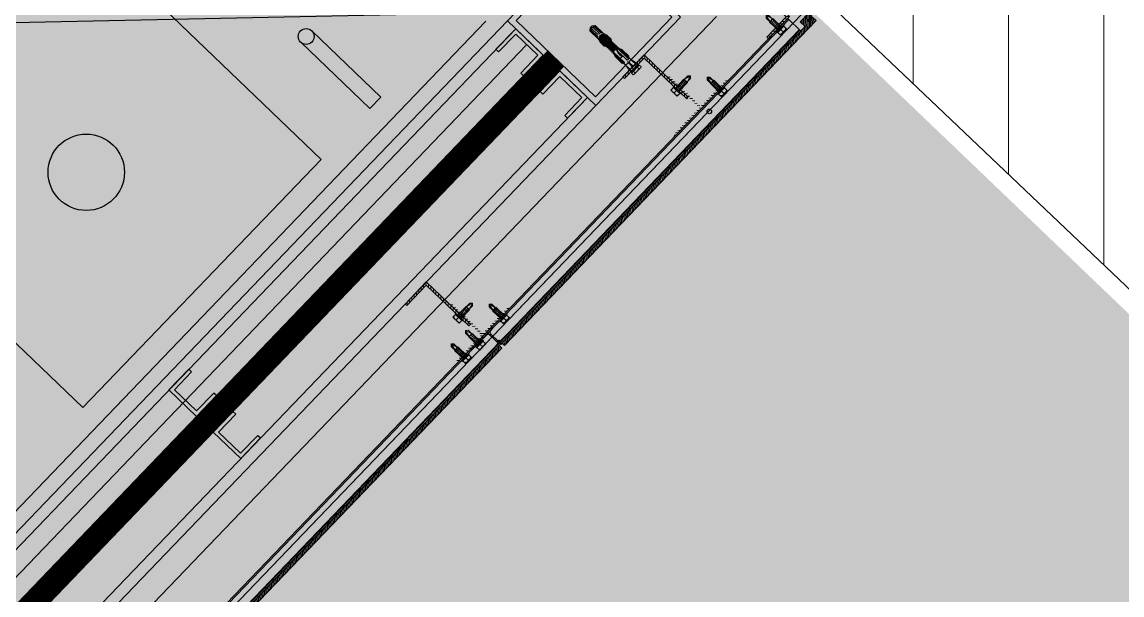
# Model space of a CAD drawing. Header units: metres. Extents: x 678805 to 1359287, y 2747329 to 5497370.
# Drawn here: x 679802.36 to 679803.799, y 2748732.25 to 2748733 of the extents above; entities that cross this region are included whole.
import ezdxf
from ezdxf.enums import TextEntityAlignment as Align

# ---------------------------------------------------------------- set-up
doc = ezdxf.new("R2010")
doc.units = ezdxf.units.M
doc.linetypes.add('XREF_MON_BUILDINGS$0$Hidden', pattern=[0.004, 0.002, -0.002])
for name, color, linetype in [('00_XREF_MON_HSC_PAVEMENT', 7, 'Continuous'), ('00_XREF_TWQ_BUILDINGS', 7, 'Continuous'), ('XREF_MON_BUILDINGS$0$00-Modulos DEFINIDOS', 7, 'Continuous'), ('XREF_MON_BUILDINGS$0$00-Modulos ROOFS', 2, 'Continuous'), ('XREF_MON_BUILDINGS$0$02-L-01_Structure', 2, 'Continuous'), ('XREF_MON_BUILDINGS$0$02-L-01_Structure t2', 7, 'Continuous'), ('XREF_MON_BUILDINGS$0$02-L-01_Struture aux', 4, 'Continuous'), ('XREF_MON_BUILDINGS$0$02-L-Insulation', 252, 'Continuous'), ('XREF_MON_BUILDINGS$0$02-L-INT Panel', 5, 'Continuous'), ('XREF_MON_BUILDINGS$0$02-L-panel', 5, 'Continuous'), ('XREF_MON_BUILDINGS$0$02_L_Furniture', 7, 'Continuous')]:
    doc.layers.add(name, color=color, linetype=linetype)
doc.layers.add('02-L-Waterfeatures 01', color=7, linetype='Continuous', true_color=0x4da6ff)
doc.layers.add('XREF_MON_BUILDINGS$0$0-WIPEOUTS', color=7, linetype='Continuous', true_color=0xffffff)
doc.layers.add('XREF_MON_BUILDINGS$0$00-AUX STRUCTURE', color=3, linetype='Continuous', plot=False)
for name, color, linetype, lineweight in [('XREF_MON_BUILDINGS$0$02-H-251', 251, 'Continuous', 0), ('XREF_MON_BUILDINGS$0$02-H-254', 254, 'Continuous', 0), ('XREF_MON_BUILDINGS$0$02-L-01_Structure L', 7, 'Continuous', 5), ('XREF_MON_BUILDINGS$0$02-L-01_Structure T', 8, 'Continuous', 5), ('XREF_MON_GENERAL_LAYOUT$0$02-L-Material Change', 251, 'Continuous', 5), ('XREF_MON_HSC_PAVEMENT$0$03-TR-Pavement_04_Dry Meadow_', 54, 'Continuous', 5)]:
    doc.layers.add(name, color=color, linetype=linetype, lineweight=lineweight)
for name, color, linetype, lineweight, true_color in [('XREF_MON_BUILDINGS$0$02-KH-01 Water_Toilets', 7, 'Continuous', 30, 0x3877ff), ('XREF_MON_HSC_PAVEMENT$0$03-TR-Pavement_02_Sealed Gravel', 7, 'Continuous', 5, 0x38321e), ('XREF_MON_HSC_PAVEMENT$0$03-TR-Pavement_04_Dry Meadow_2', 7, 'Continuous', 5, 0xe2c75d), ('XREF_MON_HSC_PAVEMENT$0$03-TR-Pavement_06_Concrete Slab in situ', 7, 'Continuous', 9, 0xf7f7f7)]:
    doc.layers.add(name, color=color, linetype=linetype, lineweight=lineweight, true_color=true_color)
doc.layers.get('XREF_MON_BUILDINGS$0$02-KH-01 Water_Toilets').off()
doc.styles.add('XREF_MON_GENERAL_LAYOUT$0$Standard', font='arial.ttf')
doc.linetypes.add('XREF_MON_BUILDINGS$0$BATTING', pattern='A,0.0001,-0.1,[134,ltypeshp.shx,S=0.1,R=0,X=-0.1,Y=0],-0.2,[134,ltypeshp.shx,S=0.1,R=180,X=0.1,Y=0],-0.1', length=0.4001)

# ---------------------------------------------------------------- blocks, each defined once
blk = doc.blocks.new('XREF_MON_BUILDINGS$0$modulo kiosco')
at = {"layer": 'XREF_MON_BUILDINGS$0$0-WIPEOUTS', "true_color": 0xfcfcfc}
h = blk.add_hatch(color=7, dxfattribs=at)
h.dxf.hatch_style = 1
h.paths.add_polyline_path([(119.6986, -61.6206), (119.6986, -56.8206), (124.4986, -56.8206), (124.4986, -61.6206)])
at = {"layer": 'XREF_MON_BUILDINGS$0$00-Modulos ROOFS'}
blk.add_line((119.6986, -56.8206), (124.4986, -61.6206), dxfattribs=at)
at = {"layer": 'XREF_MON_BUILDINGS$0$00-Modulos ROOFS', "lineweight": 0}
blk.add_lwpolyline([(119.6986, -61.6206), (119.6986, -56.8206), (124.4986, -56.8206), (124.4986, -61.6206)], close=True, dxfattribs=at)
at = {"layer": 'XREF_MON_BUILDINGS$0$00-Modulos ROOFS'}
blk.add_lwpolyline([(124.4986, -57.1206), (124.4986, -56.8206), (124.1986, -56.8206), (119.9986, -56.8206), (119.6986, -56.8206), (119.6986, -57.1206), (119.6986, -61.3206), (119.6986, -61.6206), (119.9986, -61.6206), (124.1986, -61.6206), (124.4986, -61.6206), (124.4986, -61.3206)], close=True, dxfattribs=at)
blk = doc.blocks.new('XREF_MON_BUILDINGS$0$PILAR STRUCTURE')
at = {"layer": 'XREF_MON_BUILDINGS$0$02-L-01_Structure', "linetype": 'Continuous'}
h = blk.add_hatch(dxfattribs=at)
h.set_pattern_fill('ANGLE', color=252)
h.set_pattern_definition([(0, (-144.6596, 18.5684), (0, 6.985), [5.08, -1.905]), (90, (-144.6596, 18.5684), (-6.985, 4e-16), [5.08, -1.905])])
h.paths.add_polyline_path([(-0.08, -0.08), (0.08, -0.08), (0.08, 0.08), (-0.08, 0.08)])
h.paths.add_polyline_path([(-0.072, -0.072), (0.072, -0.072), (0.072, 0.072), (-0.072, 0.072)], flags=16)
h = blk.add_hatch(color=252, dxfattribs=at)
h.dxf.hatch_style = 1
h.paths.add_polyline_path([(-0.072, -0.072), (0.072, -0.072), (0.072, 0.072), (-0.072, 0.072)], flags=16)
h.paths.add_polyline_path([(-0.08, -0.08), (0.08, -0.08), (0.08, 0.08), (-0.08, 0.08)])
for points in [[(-0.08, -0.08), (0.08, -0.08), (0.08, 0.08), (-0.08, 0.08)], [(-0.072, -0.072), (0.072, -0.072), (0.072, 0.072), (-0.072, 0.072)]]:
    blk.add_lwpolyline(points, close=True, dxfattribs=at)
blk = doc.blocks.new('XREF_MON_BUILDINGS$0$ULMA_Escuadra40x80_Seccion')
at = {"layer": 'XREF_MON_BUILDINGS$0$02-H-251', "ltscale": 125}
h = blk.add_hatch(dxfattribs=at)
h.set_pattern_fill('ANSI31', color=256, scale=0.001, angle=360, style=0)
h.paths.add_polyline_path([(0, 0.08), (0.003, 0.08), (0.003, 0.003), (0.04, 0.003), (0.04, 0), (0, 0)])
at = {"layer": 'XREF_MON_BUILDINGS$0$02-L-01_Structure L', "linetype": 'Continuous'}
blk.add_lwpolyline([(0, 0.08), (0.003, 0.08), (0.003, 0.003), (0.04, 0.003), (0.04, 0), (0, 0)], close=True, dxfattribs=at)
blk = doc.blocks.new('XREF_MON_BUILDINGS$0$ULMA_Autotaladrante')
at = {"layer": 'XREF_MON_BUILDINGS$0$02-L-01_Structure T', "color": 252}
for p, q in [((-0.025, 0), (-0.0226, 0.0025)), ((-0.025, 0), (-0.016, 0.0025)), ((-0.025, 0), (-0.0226, -0.0025)), ((-0.025, 0), (-0.0214, -0.0011)), ((-0.0226, 0.0025), (0, 0.0025)), ((0, 0.0032), (-0.016, 0.0032)), ((-0.016, -0.0031), (-0.016, 0.0032)), ((-0.016, -0.0031), (-0.0143, 0.0032)), ((-0.0139, -0.0031), (-0.0123, 0.0032)), ((-0.0119, -0.0031), (-0.0102, 0.0032)), ((-0.0098, -0.0031), (-0.0081, 0.0032)), ((-0.0077, -0.0031), (-0.0061, 0.0032)), ((-0.0057, -0.0031), (-0.004, 0.0032)), ((-0.0036, -0.0031), (-0.0019, 0.0032)), ((-0.0015, -0.0031), (0, 0.0027)), ((0.0062, 0.0056), (0.0012, 0.0056)), ((0.0062, 0), (0.0012, 0)), ((-0.0214, -0.0011), (-0.0226, -0.0025)), ((-0.0226, -0.0025), (0, -0.0025)), ((-0.0214, -0.0011), (-0.016, -0.0025)), ((0, -0.0031), (-0.016, -0.0031)), ((0.0062, -0.0056), (0.0012, -0.0056))]:
    blk.add_line(p, q, dxfattribs=at)
for points in [[(0.0012, 0.0065), (0, 0.0065), (0, -0.0065), (0.0012, -0.0065)], [(0.0062, 0.0056), (0.0012, 0.0056), (0.0012, -0.0056), (0.0062, -0.0056)]]:
    blk.add_lwpolyline(points, close=True, dxfattribs=at)
for centre, start, end in [((0.002, 0.0024), 325.8172, 50.716), ((0.002, -0.0024), 309.2667, 34.1696)]:
    blk.add_arc(centre, 0.00421, start, end, dxfattribs=at)
blk = doc.blocks.new('XREF_MON_BUILDINGS$0$ULMA_Anclaje fijacion a forjado y a cerramiento base')
at = {"layer": 'XREF_MON_BUILDINGS$0$02-L-01_Structure T', "linetype": 'Continuous'}
for p, q in [((-0.095, 0.0049), (-0.098, 0.0019)), ((-0.095, 0.0038), (-0.098, 0.0016)), ((-0.098, 0.0009), (-0.095, 0.0031)), ((-0.098, 0), (-0.098, 0.0019)), ((-0.098, 0), (-0.098, -0.0019)), ((-0.095, 0.0012), (-0.096, 0.0004)), ((-0.0564, 0.0049), (-0.095, 0.0049)), ((-0.095, 0.0038), (-0.095, 0.0049)), ((-0.0795, 0.0038), (-0.095, 0.0038)), ((-0.0795, 0.0031), (-0.095, 0.0031)), ((-0.095, 0.0012), (-0.095, 0.0031)), ((-0.0805, 0.0012), (-0.095, 0.0012)), ((-0.0805, 0.0008), (-0.0805, 0.0012)), ((-0.0792, 0.0037), (-0.0795, 0.0038)), ((-0.0795, 0.0031), (-0.0792, 0.0032)), ((-0.079, 0.0034), (-0.0792, 0.0037)), ((-0.0792, 0.0032), (-0.079, 0.0034)), ((-0.0724, 0.0005), (-0.0775, 0.0005)), ((-0.0724, 0.0005), (-0.0775, 0.0005)), ((-0.0428, 0.003), (-0.0768, 0.003)), ((-0.0768, 0.0005), (-0.0768, 0.003)), ((-0.076, 0.0036), (-0.076, 0.0049)), ((-0.058, 0.0036), (-0.076, 0.0036)), ((-0.0755, 0.0049), (-0.0699, 0.0064)), ((-0.0755, 0.0043), (-0.0755, 0.0049)), ((-0.0752, 0.0005), (-0.0752, 0.003)), ((-0.057, 0.0044), (-0.075, 0.0044)), ((-0.0744, 0.0005), (-0.0744, 0.003)), ((-0.0728, 0.0005), (-0.0728, 0.003)), ((-0.072, 0.0005), (-0.072, 0.003)), ((-0.0599, 0.006), (-0.0714, 0.006)), ((-0.0714, 0.006), (-0.0714, 0.0049)), ((-0.0714, 0.006), (-0.0714, 0.0049)), ((-0.0704, 0.0008), (-0.0704, 0.003)), ((-0.0704, 0.0003), (-0.0704, 0.0008)), ((-0.0606, 0.0064), (-0.0699, 0.0064)), ((-0.0699, 0.0064), (-0.0699, 0.006)), ((-0.0696, 0.003), (-0.0696, 0)), ((-0.068, 0.0019), (-0.068, 0.003)), ((-0.068, 0.0008), (-0.068, 0.0019)), ((-0.068, 0), (-0.068, 0.0008)), ((-0.068, 0), (-0.068, -0.0008)), ((-0.0672, 0.0021), (-0.0672, 0.003)), ((-0.0672, 0.0011), (-0.0672, 0.0021)), ((-0.0672, 0), (-0.0672, 0.0011)), ((-0.0672, 0), (-0.0672, -0.0011)), ((-0.0656, 0.0022), (-0.0656, 0.003)), ((-0.0656, 0.0012), (-0.0656, 0.0022)), ((-0.0656, 0), (-0.0656, 0.0012)), ((-0.0656, 0), (-0.0656, -0.0013)), ((-0.0648, 0.0022), (-0.0648, 0.003)), ((-0.0648, 0.0012), (-0.0648, 0.0022)), ((-0.0648, 0), (-0.0648, 0.0012)), ((-0.0648, 0), (-0.0648, -0.0013)), ((-0.0632, 0.0022), (-0.0632, 0.003)), ((-0.0632, 0.0012), (-0.0632, 0.0022)), ((-0.0632, 0), (-0.0632, 0.0012)), ((-0.0632, 0), (-0.0632, -0.0013)), ((-0.0586, 0.0022), (-0.0625, 0.0022)), ((-0.0586, 0.0012), (-0.0625, 0.0012)), ((-0.0624, 0.0022), (-0.0624, 0.003)), ((-0.0624, 0), (-0.0624, 0.0012)), ((-0.0624, 0), (-0.0624, -0.0013)), ((-0.0608, 0.0022), (-0.0608, 0.003)), ((-0.0608, 0), (-0.0608, 0.0012)), ((-0.0608, 0), (-0.0608, -0.0013)), ((-0.0606, 0.0064), (-0.0606, 0.006)), ((-0.0606, 0.0064), (-0.058, 0.0049)), ((-0.06, 0.0022), (-0.06, 0.003)), ((-0.06, 0), (-0.06, 0.0012)), ((-0.06, 0), (-0.06, -0.003)), ((-0.0599, 0.006), (-0.0599, 0.0049)), ((-0.0584, 0.0022), (-0.0584, 0.003)), ((-0.0584, 0), (-0.0584, 0.0012)), ((-0.0584, 0), (-0.0584, -0.003)), ((-0.058, 0.0049), (-0.058, 0.0044)), ((-0.0576, 0.0022), (-0.0576, 0.003)), ((-0.0576, -0.003), (-0.0576, 0.0012)), ((-0.057, 0.0046), (-0.057, 0.0049)), ((-0.0564, 0.003), (-0.0564, 0.0049)), ((-0.056, 0.0018), (-0.056, 0.003)), ((-0.056, 0), (-0.056, 0.0007)), ((-0.056, 0), (-0.056, -0.003)), ((-0.0548, 0.0049), (-0.0559, 0.0042)), ((-0.0552, 0.0014), (-0.0552, 0.003)), ((-0.0552, 0.0003), (-0.0552, -0.003)), ((-0.054, 0.0049), (-0.0548, 0.0049)), ((-0.0548, 0.003), (-0.0548, 0.0049)), ((-0.054, 0.003), (-0.054, 0.0049)), ((-0.0536, 0.0003), (-0.0536, 0.003)), ((-0.0524, 0.0049), (-0.0535, 0.0042)), ((-0.0528, 0), (-0.0528, 0.003)), ((-0.0528, 0), (-0.0528, -0.0003)), ((-0.0524, 0.003), (-0.0524, 0.0049)), ((-0.0516, 0.0049), (-0.0524, 0.0049)), ((-0.0516, 0.003), (-0.0516, 0.0049)), ((-0.0512, 0), (-0.0512, 0.003)), ((-0.0512, 0), (-0.0512, -0.001)), ((-0.05, 0.0049), (-0.0511, 0.0042)), ((-0.0504, 0), (-0.0504, 0.003)), ((-0.0504, 0), (-0.0504, -0.0012)), ((-0.0492, 0.0049), (-0.05, 0.0049)), ((-0.05, 0.003), (-0.05, 0.0049)), ((-0.0492, 0.003), (-0.0492, 0.0049)), ((-0.0488, 0.0022), (-0.0488, 0.003)), ((-0.0488, 0.0012), (-0.0488, 0.0026)), ((-0.0488, 0), (-0.0488, 0.0012)), ((-0.0488, 0), (-0.0488, -0.0013)), ((-0.0476, 0.0049), (-0.0487, 0.0042)), ((-0.048, 0), (-0.048, 0.003)), ((-0.048, 0), (-0.048, -0.0013)), ((-0.0476, 0.003), (-0.0476, 0.0049)), ((-0.0468, 0.0049), (-0.0476, 0.0049)), ((-0.0424, 0.0022), (-0.0475, 0.0022)), ((-0.0424, 0.0012), (-0.0475, 0.0012)), ((-0.0468, 0.003), (-0.0468, 0.0049)), ((-0.0464, 0.0022), (-0.0464, 0.003)), ((-0.0464, 0), (-0.0464, 0.0012)), ((-0.0464, 0), (-0.0464, -0.0013)), ((-0.0452, 0.0049), (-0.0463, 0.0042)), ((-0.0456, 0.0022), (-0.0456, 0.003)), ((-0.0456, 0), (-0.0456, 0.0012)), ((-0.0456, 0), (-0.0456, -0.0013)), ((-0.0444, 0.0049), (-0.0452, 0.0049)), ((-0.0452, 0.003), (-0.0452, 0.0049)), ((-0.0444, 0.003), (-0.0444, 0.0049)), ((-0.044, 0.0022), (-0.044, 0.003)), ((-0.044, 0.0022), (-0.044, 0.003)), ((-0.044, 0), (-0.044, 0.0012)), ((-0.044, 0), (-0.044, 0.0012)), ((-0.044, 0), (-0.044, -0.0013)), ((-0.044, 0), (-0.044, -0.003)), ((-0.0428, 0.0049), (-0.0439, 0.0042)), ((0, 0.0049), (-0.0428, 0.0049)), ((-0.0428, 0.003), (-0.0428, 0.0049)), ((-0.042, 0.0049), (-0.042, 0.0022)), ((-0.0185, 0.0036), (-0.042, 0.0036)), ((-0.042, 0.0012), (-0.042, 0.001)), ((-0.0405, 0.001), (-0.042, 0.001)), ((-0.0415, 0.0049), (-0.0359, 0.0064)), ((-0.0415, 0.0043), (-0.0415, 0.0049)), ((-0.0175, 0.0044), (-0.041, 0.0044)), ((-0.0312, 0.001), (-0.038, 0.001)), ((-0.0196, 0.006), (-0.0374, 0.006)), ((-0.0374, 0.006), (-0.0374, 0.0049)), ((-0.02, 0.0064), (-0.0359, 0.0064)), ((-0.0359, 0.0064), (-0.0359, 0.006)), ((-0.0356, 0.0005), (-0.0319, 0.0005)), ((-0.0319, 0.0005), (-0.0356, 0.0005)), ((-0.0282, 0.001), (-0.0308, 0.001)), ((-0.0282, 0.001), (-0.028, 0.0008)), ((-0.0282, 0.001), (-0.0282, -0.0036)), ((-0.0278, 0.001), (-0.028, 0.0008)), ((-0.028, 0.0008), (-0.028, -0.0036)), ((-0.0278, 0.001), (-0.0278, -0.0036)), ((-0.018, 0.001), (-0.0278, 0.001)), ((-0.02, 0.0064), (-0.02, 0.006)), ((-0.0185, 0.0049), (-0.02, 0.0064)), ((-0.0196, 0.0049), (-0.0196, 0.006)), ((-0.0185, 0.0049), (-0.0185, 0.0044)), ((-0.0175, 0.0049), (-0.0175, 0.0015)), ((-0.0052, 0.0064), (-0.0159, 0.0049)), ((-0.0043, 0.0009), (-0.0159, 0)), ((-0.0159, 0), (-0.0052, 0)), ((-0.0052, 0.0049), (-0.0052, 0.0064)), ((-0.0052, 0.0064), (-0.0043, 0.0049)), ((-0.0043, 0.0009), (-0.0052, 0)), ((-0.0043, -0.0009), (-0.0052, 0)), ((-0.0043, -0.0009), (-0.0043, 0.0009)), ((0.0015, 0.0064), (0, 0.0049)), ((0, 0), (0, 0.0049)), ((0, 0), (0, -0.0049)), ((0.002, 0.0064), (0.0015, 0.0064)), ((0.0015, 0), (0.0015, 0.0064)), ((0.0015, 0), (0.0015, -0.0064)), ((0.002, 0.0075), (0.0059, 0.0075)), ((0.002, -0.0075), (0.002, 0.0075)), ((0.002, 0), (0.002, 0.0064)), ((0.002, 0.0038), (0.0059, 0.0038)), ((0.002, 0), (0.002, -0.0064)), ((0.0065, 0.0065), (0.0059, 0.0075)), ((0.0065, -0.0065), (0.0065, 0.0065)), ((-0.098, -0.0009), (-0.095, -0.0031)), ((-0.095, -0.0038), (-0.098, -0.0016)), ((-0.095, -0.0049), (-0.098, -0.0019)), ((-0.095, -0.0012), (-0.096, -0.0004)), ((-0.095, -0.0012), (-0.095, -0.0031)), ((-0.0825, -0.0012), (-0.095, -0.0012)), ((-0.0795, -0.0031), (-0.095, -0.0031)), ((-0.095, -0.0038), (-0.095, -0.0049)), ((-0.0795, -0.0038), (-0.095, -0.0038)), ((-0.0564, -0.0049), (-0.095, -0.0049)), ((-0.0792, -0.0032), (-0.0795, -0.0031)), ((-0.0795, -0.0038), (-0.0792, -0.0037)), ((-0.079, -0.0034), (-0.0792, -0.0032)), ((-0.0792, -0.0037), (-0.079, -0.0034)), ((-0.0724, -0.0005), (-0.0775, -0.0005)), ((-0.0724, -0.0005), (-0.0775, -0.0005)), ((-0.0768, -0.0005), (-0.0768, -0.003)), ((-0.0428, -0.003), (-0.0768, -0.003)), ((-0.076, -0.0036), (-0.076, -0.0049)), ((-0.058, -0.0036), (-0.076, -0.0036)), ((-0.0755, -0.0043), (-0.0755, -0.0049)), ((-0.0755, -0.0049), (-0.0699, -0.0064)), ((-0.0752, -0.0005), (-0.0752, -0.003)), ((-0.057, -0.0044), (-0.075, -0.0044)), ((-0.0744, -0.0005), (-0.0744, -0.003)), ((-0.0728, -0.0005), (-0.0728, -0.003)), ((-0.072, -0.0005), (-0.072, -0.003)), ((-0.0714, -0.0049), (-0.0714, -0.006)), ((-0.0714, -0.0049), (-0.0714, -0.006)), ((-0.0599, -0.006), (-0.0714, -0.006)), ((-0.0704, -0.0008), (-0.0704, -0.003)), ((-0.0699, -0.006), (-0.0699, -0.0064)), ((-0.0606, -0.0064), (-0.0699, -0.0064)), ((-0.0696, -0.0011), (-0.0696, -0.003)), ((-0.068, -0.0019), (-0.068, -0.003)), ((-0.0672, -0.0021), (-0.0672, -0.003)), ((-0.0605, -0.0013), (-0.0656, -0.0013)), ((-0.0656, -0.0022), (-0.0656, -0.003)), ((-0.0656, -0.0022), (-0.0605, -0.0022)), ((-0.0648, -0.0022), (-0.0648, -0.003)), ((-0.0632, -0.0022), (-0.0632, -0.003)), ((-0.0624, -0.0022), (-0.0624, -0.003)), ((-0.0608, -0.0022), (-0.0608, -0.003)), ((-0.0606, -0.0064), (-0.058, -0.0049)), ((-0.0606, -0.006), (-0.0606, -0.0064)), ((-0.0599, -0.0049), (-0.0599, -0.006)), ((-0.058, -0.0044), (-0.058, -0.0049)), ((-0.057, -0.0044), (-0.057, -0.0049)), ((-0.0564, -0.003), (-0.0564, -0.0049)), ((-0.0548, -0.0049), (-0.0559, -0.0042)), ((-0.0548, -0.003), (-0.0548, -0.0049)), ((-0.054, -0.0049), (-0.0548, -0.0049)), ((-0.054, -0.003), (-0.054, -0.0049)), ((-0.0536, -0.0009), (-0.0536, -0.003)), ((-0.0524, -0.0049), (-0.0535, -0.0042)), ((-0.0528, -0.0014), (-0.0528, -0.003)), ((-0.0524, -0.003), (-0.0524, -0.0049)), ((-0.0516, -0.0049), (-0.0524, -0.0049)), ((-0.0516, -0.003), (-0.0516, -0.0049)), ((-0.0512, -0.002), (-0.0512, -0.003)), ((-0.05, -0.0049), (-0.0511, -0.0042)), ((-0.0504, -0.0022), (-0.0504, -0.003)), ((-0.05, -0.003), (-0.05, -0.0049)), ((-0.0492, -0.0049), (-0.05, -0.0049)), ((-0.0455, -0.0013), (-0.0494, -0.0013)), ((-0.0455, -0.0022), (-0.0494, -0.0022)), ((-0.0492, -0.003), (-0.0492, -0.0049)), ((-0.0488, -0.0022), (-0.0488, -0.003)), ((-0.0476, -0.0049), (-0.0487, -0.0042)), ((-0.048, -0.0022), (-0.048, -0.003)), ((-0.0476, -0.003), (-0.0476, -0.0049)), ((-0.0468, -0.0049), (-0.0476, -0.0049)), ((-0.0468, -0.003), (-0.0468, -0.0049)), ((-0.0464, -0.0022), (-0.0464, -0.003)), ((-0.0452, -0.0049), (-0.0463, -0.0042)), ((-0.0456, -0.0022), (-0.0456, -0.003)), ((-0.0452, -0.003), (-0.0452, -0.0049)), ((-0.0444, -0.0049), (-0.0452, -0.0049)), ((-0.0444, -0.003), (-0.0444, -0.0049)), ((-0.044, -0.0022), (-0.044, -0.003)), ((-0.0428, -0.0049), (-0.0439, -0.0042)), ((-0.0428, -0.003), (-0.0428, -0.0049)), ((0, -0.0049), (-0.0428, -0.0049)), ((-0.042, -0.0036), (-0.042, -0.0049)), ((-0.0185, -0.0036), (-0.042, -0.0036)), ((-0.0415, -0.0043), (-0.0415, -0.0049)), ((-0.0415, -0.0049), (-0.0359, -0.0064)), ((-0.0175, -0.0044), (-0.041, -0.0044)), ((-0.0374, -0.0049), (-0.0374, -0.006)), ((-0.0196, -0.006), (-0.0374, -0.006)), ((-0.0359, -0.006), (-0.0359, -0.0064)), ((-0.02, -0.0064), (-0.0359, -0.0064)), ((-0.0319, -0.0005), (-0.0356, -0.0005)), ((-0.0356, -0.0005), (-0.0319, -0.0005)), ((-0.0185, -0.0049), (-0.02, -0.0064)), ((-0.02, -0.006), (-0.02, -0.0064)), ((-0.0196, -0.0049), (-0.0196, -0.006)), ((-0.0185, -0.0044), (-0.0185, -0.0049)), ((-0.0175, -0.0046), (-0.0175, -0.0049)), ((-0.0043, -0.0009), (-0.0159, 0)), ((-0.0052, -0.0064), (-0.0159, -0.0049)), ((-0.0052, -0.0049), (-0.0052, -0.0064)), ((-0.0052, -0.0064), (-0.0043, -0.0049)), ((0.0015, -0.0064), (0, -0.0049)), ((0.002, -0.0064), (0.0015, -0.0064)), ((0.002, -0.0038), (0.0059, -0.0038)), ((0.002, -0.0075), (0.0059, -0.0075)), ((0.0065, -0.0065), (0.0059, -0.0075))]:
    blk.add_line(p, q, dxfattribs=at)
for centre, radius, start, end in [((-0.0957, 0), 0.0005, 130.2691, 229.7309), ((-0.0825, 0.0008), 0.002, 270, 0), ((-0.0775, 0), 0.0005, 89.9975, 270), ((-0.0775, 0), 0.0005, 90, 270.0025), ((-0.075, 0.0034), 0.001, 90, 168.463), ((-0.0724, -0.007), 0.0075, 61.0463, 90), ((-0.0695, 0.006), 0.001, 180, 0), ((-0.0671, 0.006), 0.001, 180, 0), ((-0.0647, 0.006), 0.001, 180, 0), ((-0.0623, 0.006), 0.001, 180, 0), ((-0.0625, 0.0017), 0.0005, 90, 270.0116), ((-0.0605, 0.0017), 0.0005, 270.0013, 90), ((-0.0586, -0.0053), 0.0075, 48.5904, 90), ((-0.0586, -0.0053), 0.0065, 48.5904, 90), ((-0.058, 0.0046), 0.001, 270, 0), ((-0.0561, 0.0045), 0.0003, 180, 300), ((-0.0586, 0.0052), 0.0065, 306.1289, 311.4096), ((-0.0494, -0.0053), 0.0075, 128.1223, 131.4096), ((-0.0537, 0.0045), 0.0003, 180, 300), ((-0.0494, 0.0052), 0.0065, 228.5904, 270), ((-0.0513, 0.0045), 0.0003, 180, 300), ((-0.0489, 0.0045), 0.0003, 180, 300), ((-0.0475, 0.0017), 0.0005, 90, 270.0025), ((-0.0465, 0.0045), 0.0003, 180, 300), ((-0.0455, 0.0017), 0.0005, 270, 90), ((-0.0441, 0.0045), 0.0003, 180, 300), ((-0.0424, -0.0053), 0.0075, 61.0463, 90), ((-0.0424, -0.0053), 0.0065, 61.0463, 90), ((-0.041, 0.0034), 0.001, 90, 168.463), ((-0.0356, 0.007), 0.0075, 241.0463, 270), ((-0.0356, 0.007), 0.0065, 241.0463, 269.9987), ((-0.0356, -0.007), 0.0075, 90, 111.0361), ((-0.0355, 0.006), 0.001, 180, 0), ((-0.0355, 0.006), 0.001, 180, 0), ((-0.0327, 0.006), 0.001, 180, 0), ((-0.031, 0), 0.001, 209.9997, 150), ((-0.031, 0), 0.001, 210, 150.0003), ((-0.0299, 0.006), 0.001, 180, 0), ((-0.0271, 0.006), 0.001, 180, 0), ((-0.0243, 0.006), 0.001, 180, 0), ((-0.0215, 0.006), 0.001, 180, 0), ((-0.0185, 0.0046), 0.001, 270, 0), ((-0.018, 0.0015), 0.0005, 270, 0), ((0.0032, 0.0056), 0.00332, 325.6168, 34.3832), ((-0.0059, 0), 0.0124, 342.4126, 17.5874), ((-0.075, -0.0034), 0.001, 191.537, 270), ((-0.0724, 0.007), 0.0075, 270, 291.0395), ((-0.0724, -0.007), 0.0065, 61.0463, 90), ((-0.0695, -0.006), 0.001, 0, 180), ((-0.0656, 0.0052), 0.0075, 241.0463, 270), ((-0.0656, 0.0052), 0.0065, 241.0463, 269.9987), ((-0.0671, -0.006), 0.001, 0, 180), ((-0.0647, -0.006), 0.001, 0, 180), ((-0.0623, -0.006), 0.001, 0, 180), ((-0.0625, -0.0018), 0.0005, 89.9884, 270), ((-0.0605, -0.0018), 0.0005, 270, 89.9987), ((-0.058, -0.0046), 0.001, 11.537, 90), ((-0.0561, -0.0045), 0.0003, 60, 180), ((-0.0494, 0.0052), 0.0075, 228.5904, 270), ((-0.0586, 0.0052), 0.0075, 308.1223, 311.4096), ((-0.0537, -0.0045), 0.0003, 60, 180), ((-0.0494, -0.0053), 0.0065, 126.1289, 131.4096), ((-0.0513, -0.0045), 0.0003, 60, 180), ((-0.0489, -0.0045), 0.0003, 60, 180), ((-0.0475, -0.0018), 0.0005, 89.9975, 270), ((-0.0465, -0.0045), 0.0003, 60, 180), ((-0.0455, -0.0018), 0.0005, 270, 90), ((-0.0441, -0.0045), 0.0003, 60, 180), ((-0.041, -0.0034), 0.001, 191.537, 270), ((-0.0355, -0.006), 0.001, 0, 180), ((-0.0355, -0.006), 0.001, 0, 180), ((-0.0327, -0.006), 0.001, 0, 180), ((-0.0299, -0.006), 0.001, 0, 180), ((-0.0271, -0.006), 0.001, 0, 180), ((-0.0243, -0.006), 0.001, 0, 180), ((-0.0215, -0.006), 0.001, 0, 180), ((-0.0185, -0.0046), 0.001, 0, 90), ((0.0032, -0.0056), 0.00332, 325.6168, 34.3832)]:
    blk.add_arc(centre, radius, start, end, dxfattribs=at)
blk = doc.blocks.new('XREF_MON_BUILDINGS$0$AUTORROSCANTE')
at = {"layer": 'XREF_MON_BUILDINGS$0$02-L-01_Structure t2', "color": 0}
for p, q in [((-31.2, 5.6), (-26.2, 5.6)), ((-31.2, 0), (-26.2, 0)), ((-2.4, 2.5), (-25, 2.5)), ((0, 0), (-9, 2.5)), ((0, 0), (-3.6, -1.1)), ((0, 0), (-2.4, 2.5)), ((0, 0), (-2.4, -2.5)), ((-31.2, -5.6), (-26.2, -5.6)), ((-2.4, -2.5), (-25, -2.5)), ((-3.6, -1.1), (-2.4, -2.5))]:
    blk.add_line(p, q, dxfattribs=at)
at = {"layer": 'XREF_MON_BUILDINGS$0$02-L-01_Structure t2', "color": 253}
for p, q in [((-25, 3.1), (-9, 3.1)), ((-23.5, -3.1), (-25, 2.7)), ((-21.4, -3.1), (-23.1, 3.1)), ((-19.3, -3.1), (-21, 3.1)), ((-17.3, -3.1), (-18.9, 3.1)), ((-15.2, -3.1), (-16.9, 3.1)), ((-13.1, -3.1), (-14.8, 3.1)), ((-11.1, -3.1), (-12.7, 3.1)), ((-9, -3.1), (-10.7, 3.1)), ((-9, -3.1), (-9, 3.1)), ((-25, -3.1), (-9, -3.1)), ((-3.6, -1.1), (-9, -2.5))]:
    blk.add_line(p, q, dxfattribs=at)
at = {"layer": 'XREF_MON_BUILDINGS$0$02-L-01_Structure t2', "color": 0}
for points in [[(-31.2, 5.6), (-26.2, 5.6), (-26.2, -5.6), (-31.2, -5.6)], [(-26.2, 6.5), (-25, 6.5), (-25, -6.5), (-26.2, -6.5)]]:
    blk.add_lwpolyline(points, close=True, dxfattribs=at)
for centre, start, end in [((-27, 2.4), 129.284, 214.1828), ((-27, -2.4), 145.8304, 230.7333)]:
    blk.add_arc(centre, 4.21, start, end, dxfattribs=at)
blk = doc.blocks.new('XREF_MON_BUILDINGS$0$ULMA_Montante VV')
at = {"layer": 'XREF_MON_BUILDINGS$0$02-H-251', "ltscale": 125}
h = blk.add_hatch(dxfattribs=at)
h.set_pattern_fill('ANSI31', color=256, scale=0.001, angle=450, style=0)
h.set_pattern_definition([(135, (-0.05125, -0.0025), (-0.00224506, -0.00224506), [])])
edge = h.paths.add_edge_path()
edge.add_line((-0.051, -0.0025), (0.0484, -0.0025))
edge.add_arc((0.0484, -0.0022), 0.0003, 270, 360)
edge.add_line((0.0487, -0.0022), (0.0487, -0.0003))
edge.add_arc((0.0484, -0.0003), 0.0003, 0, 90)
edge.add_line((0.0484, 0), (0, 0))
edge.add_line((0, 0), (0, 0.0572))
edge.add_arc((-0.0003, 0.0572), 0.0003, 0, 90)
edge.add_line((-0.0003, 0.0575), (-0.0022, 0.0575))
edge.add_arc((-0.0022, 0.0572), 0.0003, 90, 180)
edge.add_line((-0.0025, 0.0572), (-0.0025, 0))
edge.add_line((-0.0025, 0), (-0.051, 0))
edge.add_arc((-0.051, -0.0003), 0.0003, 90, 180)
edge.add_line((-0.0513, -0.0003), (-0.0513, -0.0022))
edge.add_arc((-0.051, -0.0022), 0.0003, 180, 270)
blk = doc.blocks.new('XREF_MON_BUILDINGS$0$A$C56BF4A3E')
at = {"layer": 'XREF_MON_BUILDINGS$0$02-H-251', "linetype": 'XREF_MON_BUILDINGS$0$Hidden', "ltscale": 125}
h = blk.add_hatch(dxfattribs=at)
h.set_pattern_fill('ANSI31', color=256, scale=0.001, angle=360, style=0)
h.set_pattern_definition([(45, (-247.719031, -172.108161), (-0.00224506403, 0.00224506403), [])])
edge = h.paths.add_edge_path()
edge.add_line((9.0078, 0.027), (9.0098, 0.027))
edge.add_line((9.0098, 0.027), (9.0167, 0.0267))
edge.add_line((9.0167, 0.0267), (9.0175, 0.0258))
edge.add_arc((9.0178, 0.026), 0.0003, 222.95, 312.95)
edge.add_line((9.018, 0.0258), (9.0189, 0.0267))
edge.add_line((9.0189, 0.0267), (9.0207, 0.0266))
edge.add_line((9.0207, 0.0266), (9.0215, 0.0256))
edge.add_arc((9.0218, 0.0259), 0.0003, 222.95, 312.95)
edge.add_line((9.022, 0.0256), (9.0229, 0.0265))
edge.add_line((9.0229, 0.0265), (9.0359, 0.0261))
edge.add_arc((9.0358, 0.0241), 0.002, 360, 447.9546, ccw=False)
edge.add_line((9.0378, 0.0241), (9.0378, 0.0173))
edge.add_line((9.0378, 0.0173), (9.0378, 0.008))
edge.add_line((9.0378, 0.008), (9.0326, 0.008))
edge.add_line((9.0326, 0.008), (9.0326, 0.007))
edge.add_line((9.0326, 0.007), (9.038, 0.007))
edge.add_arc((9.038, 0.0067), 0.0003, 30, 90, ccw=False)
edge.add_line((9.0382, 0.0068), (9.0399, 0.004))
edge.add_arc((9.0401, 0.0041), 0.0003, 210, 390)
edge.add_line((9.0404, 0.0043), (9.0391, 0.0065))
edge.add_arc((9.0394, 0.0067), 0.0003, 90, 210, ccw=False)
edge.add_line((9.0394, 0.007), (9.0471, 0.007))
edge.add_line((9.0471, 0.007), (9.0471, 0.008))
edge.add_line((9.0471, 0.008), (9.0411, 0.008))
edge.add_line((9.0411, 0.008), (9.0411, 0.0097))
edge.add_arc((9.0408, 0.0097), 0.00025, 360, 540)
edge.add_line((9.0406, 0.0097), (9.0406, 0.008))
edge.add_line((9.0406, 0.008), (9.0396, 0.008))
edge.add_line((9.0396, 0.008), (9.0396, 0.0242))
edge.add_arc((9.0416, 0.0242), 0.002, 97.4474, 180, ccw=False)
edge.add_line((9.0413, 0.0262), (9.0472, 0.027))
edge.add_line((9.0472, 0.027), (9.0472, 0.0288))
edge.add_line((9.0472, 0.0288), (9.0078, 0.0288))
edge.add_line((9.0078, 0.0288), (9.0078, 0.027))
at = {"layer": 'XREF_MON_BUILDINGS$0$02-H-254', "ltscale": 125}
h = blk.add_hatch(dxfattribs=at)
h.set_pattern_fill('ANSI31', color=256, scale=0.0005, style=0)
h.set_pattern_definition([(45, (-248.461789, -171.9808575), (-0.001122532015, 0.001122532015), [])])
h.paths.add_polyline_path([(8.4413, 0.0001), (9.0362, 0.0001), (9.0362, 0.005), (8.4413, 0.005)])
h = blk.add_hatch(dxfattribs=at)
h.set_pattern_fill('ANSI31', color=256, scale=0.0005, style=0)
h.set_pattern_definition([(45, (-247.861789, -171.9808575), (-0.001122532015, 0.001122532015), [])])
h.paths.add_polyline_path([(9.6148, 0.0141), (9.6148, 0.005), (9.0413, 0.005), (9.0413, 0.0001), (9.6303, 0.0001), (9.6303, 0.0066), (9.6223, 0.0066), (9.6223, 0.0082), (9.6303, 0.0082), (9.6303, 0.0141)])
at = {"linetype": 'Continuous'}
for p, q in [((9.1431, 0.3416), (9.1431, 0.467)), ((9.1639, 0.467), (9.1639, 0.3416)), ((9.1639, 0.3416), (9.1431, 0.3416))]:
    blk.add_line(p, q, dxfattribs=at)
blk.add_circle((9.1535, 0.467), 0.0104, dxfattribs=at)
at = {"layer": 'XREF_MON_BUILDINGS$0$00-AUX STRUCTURE', "linetype": 'Continuous', "const_width": 0.03}
blk.add_lwpolyline([(5.1106, 0.2114), (9.3586, 0.2114)], dxfattribs=at)
at = {"layer": 'XREF_MON_BUILDINGS$0$02-L-01_Struture aux', "linetype": 'Continuous'}
for p, q in [((5.1106, 0.2264), (9.3506, 0.2264)), ((5.1106, 0.1964), (9.3506, 0.1964))]:
    blk.add_line(p, q, dxfattribs=at)
at = {"layer": 'XREF_MON_BUILDINGS$0$02-L-01_Struture aux'}
for p, q in [((9.6064, 0.0288), (4.8642, 0.0288)), ((9.6064, 0.0288), (9.6064, 0.005)), ((4.8642, 0.0268), (9.6064, 0.0268))]:
    blk.add_line(p, q, dxfattribs=at)
at = {"layer": 'XREF_MON_BUILDINGS$0$02-L-01_Struture aux', "linetype": 'XREF_MON_BUILDINGS$0$Hidden'}
for p, q in [((9.0078, 0.0288), (9.0078, 0.027)), ((9.0078, 0.0288), (9.0472, 0.0288)), ((9.0472, 0.0288), (9.0472, 0.027)), ((9.0078, 0.027), (9.0098, 0.027)), ((9.009, 0.027), (9.0098, 0.027)), ((9.0167, 0.0267), (9.0098, 0.027)), ((9.0175, 0.0258), (9.0167, 0.0267)), ((9.018, 0.0258), (9.0189, 0.0267)), ((9.0207, 0.0266), (9.0189, 0.0267)), ((9.0215, 0.0256), (9.0207, 0.0266)), ((9.022, 0.0256), (9.0229, 0.0265)), ((9.0359, 0.0261), (9.0229, 0.0265)), ((9.0378, 0.0241), (9.0378, 0.0173)), ((9.0378, 0.0173), (9.0378, 0.008)), ((9.0396, 0.0242), (9.0396, 0.008)), ((9.0413, 0.0262), (9.0472, 0.027)), ((9.0326, 0.008), (9.0378, 0.008)), ((9.0326, 0.008), (9.0326, 0.007)), ((9.0326, 0.007), (9.038, 0.007)), ((9.0399, 0.004), (9.0382, 0.0068)), ((9.0404, 0.0043), (9.0391, 0.0065)), ((9.0394, 0.007), (9.0471, 0.007)), ((9.0396, 0.008), (9.0408, 0.008)), ((9.0408, 0.0097), (9.0408, 0.008)), ((9.0413, 0.0097), (9.0413, 0.008)), ((9.0413, 0.008), (9.0471, 0.008)), ((9.0471, 0.008), (9.0471, 0.007))]:
    blk.add_line(p, q, dxfattribs=at)
at = {"layer": 'XREF_MON_BUILDINGS$0$02-L-01_Struture aux', "linetype": 'Continuous'}
for points in [[(8.7331, 0.2764), (8.6956, 0.2764), (8.6956, 0.2264), (8.7331, 0.2264), (8.7331, 0.2314), (8.7006, 0.2314), (8.7006, 0.2714), (8.7331, 0.2714), (8.7331, 0.2764)], [(9.3132, 0.2764), (9.3506, 0.2764), (9.3506, 0.2264), (9.3132, 0.2264), (9.3132, 0.2314), (9.3456, 0.2314), (9.3456, 0.2714), (9.3132, 0.2714), (9.3132, 0.2764)], [(8.7331, 0.1464), (8.6956, 0.1464), (8.6956, 0.1964), (8.7331, 0.1964), (8.7331, 0.1914), (8.7006, 0.1914), (8.7006, 0.1514), (8.7331, 0.1514), (8.7331, 0.1464)], [(9.3132, 0.1464), (9.3506, 0.1464), (9.3506, 0.1964), (9.3132, 0.1964), (9.3132, 0.1914), (9.3456, 0.1914), (9.3456, 0.1514), (9.3132, 0.1514), (9.3132, 0.1464)]]:
    blk.add_lwpolyline(points, dxfattribs=at)
at = {"layer": 'XREF_MON_BUILDINGS$0$02-L-01_Struture aux'}
for points in [[(4.8642, 0.0077), (9.6064, 0.0077)], [(9.6064, 0.0069), (4.8642, 0.0069)]]:
    blk.add_lwpolyline(points, dxfattribs=at)
at = {"layer": 'XREF_MON_BUILDINGS$0$02-L-01_Struture aux', "ltscale": 2}
blk.add_circle((9.4478, 0.0187), 0.003, dxfattribs=at)
at = {"layer": 'XREF_MON_BUILDINGS$0$02-L-01_Struture aux', "linetype": 'XREF_MON_BUILDINGS$0$Hidden'}
for centre, radius, start, end in [((9.0178, 0.026), 0.0003, 222.95, 312.95), ((9.0218, 0.0259), 0.0003, 222.95, 312.95), ((9.0358, 0.0241), 0.002, 0, 87.9546), ((9.0416, 0.0242), 0.002, 97.4474, 180), ((9.038, 0.0067), 0.0003, 30, 90), ((9.0394, 0.0067), 0.0003, 90, 210), ((9.0401, 0.0041), 0.0003, 210, 30), ((9.041, 0.0097), 0.00025, 0, 180)]:
    blk.add_arc(centre, radius, start, end, dxfattribs=at)
at = {"layer": 'XREF_MON_BUILDINGS$0$02-L-Insulation', "linetype": 'XREF_MON_BUILDINGS$0$BATTING', "ltscale": 0.04}
blk.add_line((5.1106, 0.2514), (9.3456, 0.2514), dxfattribs=at)
at = {"layer": 'XREF_MON_BUILDINGS$0$02-L-Insulation', "linetype": 'XREF_MON_BUILDINGS$0$BATTING', "ltscale": 0.08}
blk.add_line((5.1106, 0.098), (9.544, 0.098), dxfattribs=at)
at = {"layer": 'XREF_MON_BUILDINGS$0$02-L-INT Panel', "linetype": 'Continuous'}
for p, q in [((5.1306, 0.3114), (9.3306, 0.3114)), ((5.1106, 0.2914), (9.3506, 0.2914)), ((5.1106, 0.2764), (9.3506, 0.2764)), ((5.1106, 0.1464), (9.3506, 0.1464)), ((5.1106, 0.1314), (9.3506, 0.1314))]:
    blk.add_line(p, q, dxfattribs=at)
at = {"layer": 'XREF_MON_BUILDINGS$0$02-L-panel'}
blk.add_line((5.4377, 0.005), (9.6148, 0.005), dxfattribs=at)
for points in [[(9.0362, 0.005), (9.0362, 0.0001), (8.4413, 0.0001), (8.4413, 0.005), (8.866, 0.005)], [(9.6148, 0.0141), (9.6303, 0.0141), (9.6303, 0.0082), (9.6223, 0.0082), (9.6223, 0.0066), (9.6303, 0.0066), (9.6303, 0.0001), (9.0413, 0.0001), (9.0413, 0.005), (9.6148, 0.005), (9.6148, 0.0141), (9.6148, 0.0141), (9.6148, 0.0141), (9.6303, 0.0141), (9.6303, 0.0082)]]:
    blk.add_lwpolyline(points, dxfattribs=at)
at = {"layer": 'XREF_MON_BUILDINGS$0$02-L-panel', "ltscale": 125}
for points in [[(9.0362, 0.005), (9.0362, 0.0001)], [(9.0413, 0.005), (9.0413, 0.0001)]]:
    blk.add_lwpolyline(points, dxfattribs=at)
at = {"layer": 'XREF_MON_BUILDINGS$0$02_L_Furniture'}
blk.add_lwpolyline([(9.0511, 0.3416), (9.0511, 0.9416), (8.6011, 0.9416), (8.6011, 0.3416)], close=True, dxfattribs=at)
blk.add_circle((8.8262, 0.5516), 0.05, dxfattribs=at)
at = {"layer": 'XREF_MON_BUILDINGS$0$02-L-01_Structure', "linetype": 'Continuous', "rotation": 180}
blk.add_blockref('XREF_MON_BUILDINGS$0$PILAR STRUCTURE', (9.4306, 0.2114), dxfattribs=at)
at = {"layer": 'XREF_MON_BUILDINGS$0$02-L-01_Struture aux'}
for name, p, xscale, rotation in [('XREF_MON_BUILDINGS$0$ULMA_Anclaje fijacion a forjado y a cerramiento base', (9.4207, 0.1284), 0.8000000000001819, 270), ('XREF_MON_BUILDINGS$0$ULMA_Autotaladrante', (9.5899, 0.0268), -1, 89.99525894793354)]:
    blk.add_blockref(name, p, dxfattribs=dict(at, xscale=xscale, rotation=rotation))
for name, p, rotation in [('XREF_MON_BUILDINGS$0$ULMA_Escuadra40x80_Seccion', (9.0304, 0.1314), 180), ('XREF_MON_BUILDINGS$0$ULMA_Escuadra40x80_Seccion', (9.4422, 0.1314), 180), ('XREF_MON_BUILDINGS$0$ULMA_Autotaladrante', (9.0274, 0.0686), 180.0094821091939), ('XREF_MON_BUILDINGS$0$ULMA_Autotaladrante', (9.4392, 0.0686), 180.0094821091939), ('XREF_MON_BUILDINGS$0$ULMA_Autotaladrante', (9.0202, 0.0254), 270.0047410520664)]:
    blk.add_blockref(name, p, dxfattribs=dict(at, rotation=rotation))
at = {"layer": 'XREF_MON_BUILDINGS$0$02-L-01_Struture aux', "xscale": -1}
blk.add_blockref('XREF_MON_BUILDINGS$0$ULMA_Escuadra40x80_Seccion', (9.6099, 0.0288), dxfattribs=at)
at = {"layer": 'XREF_MON_BUILDINGS$0$02-L-01_Struture aux'}
for p in [(9.0329, 0.0313), (9.4447, 0.0313)]:
    blk.add_blockref('XREF_MON_BUILDINGS$0$ULMA_Montante VV', p, dxfattribs=at)
at = {"layer": 'XREF_MON_BUILDINGS$0$02-L-01_Struture aux', "xscale": -0.001000000003841706, "yscale": 0.000999999996565748, "zscale": 0.001, "rotation": 270}
for p in [(8.9946, 0.0516), (9.0664, 0.0517)]:
    blk.add_blockref('XREF_MON_BUILDINGS$0$AUTORROSCANTE', p, dxfattribs=at)
at = {"layer": 'XREF_MON_BUILDINGS$0$02-L-01_Struture aux', "color": 253, "xscale": -0.001000000003841706, "yscale": 0.000999999996565748, "zscale": 0.001, "rotation": 270}
blk.add_blockref('XREF_MON_BUILDINGS$0$AUTORROSCANTE', (9.4781, 0.0518), dxfattribs=at)
blk = doc.blocks.new('XREF_MON_BUILDINGS')
at = {"layer": 'XREF_MON_BUILDINGS$0$02-KH-01 Water_Toilets', "linetype": 'Continuous', "rotation": 46.19281885751325}
blk.add_blockref('XREF_MON_BUILDINGS$0$modulo kiosco', (679672.7383, 2748685.83), dxfattribs=at)
at = {"layer": 'XREF_MON_BUILDINGS$0$00-Modulos DEFINIDOS', "rotation": 46.19281888744088}
blk.add_blockref('XREF_MON_BUILDINGS$0$A$C56BF4A3E', (679796.7322, 2748726.0521), dxfattribs=at)
blk = doc.blocks.new('XREF_MON_HSC_PAVEMENT')
at = {"layer": 'XREF_MON_HSC_PAVEMENT$0$03-TR-Pavement_02_Sealed Gravel', "linetype": 'Continuous'}
h = blk.add_hatch(dxfattribs=at)
h.set_pattern_fill('ANSI31', color=256, scale=0.0393, angle=45)
h.set_pattern_definition([(90, (652974.11672, 2717198.73223), (-0.1247775, 0), [])])
h.paths.add_polyline_path([(679798.2347, 2748737.9517), (679798.2445, 2748737.9447), (679804.727, 2748731.7763), (679796.7904, 2748723.5022), (679788.9095, 2748731.0616), (679781.3616, 2748725.4847), (679790.8797, 2748710.2315), (679812.8393, 2748723.8981), (679802.242, 2748740.9126)])
at = {"layer": 'XREF_MON_HSC_PAVEMENT$0$03-TR-Pavement_04_Dry Meadow_', "linetype": 'Continuous'}
h = blk.add_hatch(dxfattribs=at)
h.set_pattern_fill('ANSI31', color=256, scale=0.0502, angle=45)
h.paths.add_polyline_path([(679847.9497, 2748755.0384), (679847.3893, 2748755.7968, -0.121575), (679839.1304, 2748754.0547, 0.102239), (679835.8036, 2748753.4847, 0.216438), (679829.8692, 2748747.3774, -0.032502), (679827.7267, 2748741.8376, -0.236191), (679820.0411, 2748735.712, -0.042406), (679814.9009, 2748735.07, 0.055117), (679806.9791, 2748733.8757), (679810.9178, 2748727.551)])
h.paths.add_polyline_path([(679846.6627, 2748756.7802), (679843.0333, 2748761.6923), (679831.8221, 2748755.6808), (679831.0149, 2748751.7867, -0.001446), (679830.9604, 2748751.5279, -0.11845), (679835.3658, 2748754.602, -0.102239), (679839.1713, 2748755.254, 0.118072)])
edge = h.paths.add_edge_path()
edge.add_line((679829.8398, 2748752.0302), (679830.4433, 2748754.9415))
edge.add_line((679830.4433, 2748754.9415), (679803.0181, 2748740.236))
edge.add_line((679803.0181, 2748740.236), (679806.3166, 2748734.9394))
edge.add_arc((679816.3406, 2748698.65), 37.6484, 92.2638, 105.44144, ccw=False)
edge.add_arc((679813.6924, 2748765.6395), 29.3935, 272.2638, 281.97682)
edge.add_arc((679817.7619, 2748746.456), 9.7831, 281.97682, 335.13354)
edge.add_arc((679786.2316, 2748761.0695), 44.5352, 335.13354, 348.28943)
at = {"layer": 'XREF_MON_HSC_PAVEMENT$0$03-TR-Pavement_04_Dry Meadow_2', "ltscale": 2, "transparency": 33554687}
h = blk.add_hatch(dxfattribs=at)
h.set_pattern_fill('AR-CONC', color=256, scale=0.0067, angle=290)
h.paths.add_polyline_path([(679846.6627, 2748756.7802), (679843.0333, 2748761.6923), (679831.8221, 2748755.6808), (679831.0149, 2748751.7867, -0.001446), (679830.9604, 2748751.5279, -0.11845), (679835.3658, 2748754.602, -0.102239), (679839.1713, 2748755.254, 0.118072)])
edge = h.paths.add_edge_path(flags=16)
edge.add_arc((679832.7738, 2748748.6607), 2, 0, 360)
edge = h.paths.add_edge_path()
edge.add_line((679847.9497, 2748755.0384), (679847.3893, 2748755.7968))
edge.add_arc((679839.7306, 2748771.658), 17.6135, 268.0472, 295.77414, ccw=False)
edge.add_arc((679838.8462, 2748745.72), 8.3396, 88.0472, 111.39757)
edge.add_arc((679839.5603, 2748743.8975), 10.297, 111.39757, 160.24809)
edge.add_arc((679786.2316, 2748761.0695), 45.7352, 335.13354, 342.57978, ccw=False)
edge.add_arc((679817.7619, 2748746.456), 10.9831, 281.97682, 335.13354, ccw=False)
edge.add_arc((679813.6924, 2748765.6395), 30.5935, 272.2638, 281.97682, ccw=False)
edge.add_arc((679816.3406, 2748698.65), 36.4484, 92.2638, 104.88288)
edge.add_line((679806.9791, 2748733.8757), (679810.9178, 2748727.551))
edge.add_line((679810.9178, 2748727.551), (679847.9497, 2748755.0384))
edge = h.paths.add_edge_path()
edge.add_arc((679823.032, 2748740.3457), 2, 179.9991, 276.2707)
edge.add_arc((679817.7619, 2748746.456), 9.7831, 281.97682, 304.12674, ccw=False)
edge.add_arc((679813.6924, 2748765.6395), 29.3935, 272.2638, 281.97682, ccw=False)
edge.add_arc((679816.3406, 2748698.65), 37.6484, 92.2638, 105.44144)
edge.add_line((679806.3166, 2748734.9394), (679803.0181, 2748740.236))
edge.add_line((679803.0181, 2748740.236), (679830.4433, 2748754.9415))
edge.add_line((679830.4433, 2748754.9415), (679829.8398, 2748752.0302))
edge.add_arc((679786.2316, 2748761.0695), 44.5352, 335.13354, 348.28943, ccw=False)
edge.add_arc((679817.7619, 2748746.456), 9.7831, 317.42764, 335.13354, ccw=False)
edge.add_arc((679823.032, 2748740.3457), 2, 345.2825, 540)
edge = h.paths.add_edge_path(flags=17)
edge.add_line((679841.435, 2748755.3332), (679840.8368, 2748755.2818))
edge.add_arc((679840.9234, 2748757.7803), 2.5, 129.6112, 268.0163, ccw=False)
edge.add_line((679839.3294, 2748759.7063), (679840.2012, 2748760.1737))
edge.add_arc((679840.9234, 2748757.7803), 2.5, -78.1912, 106.7896, ccw=False)
at = {"layer": 'XREF_MON_HSC_PAVEMENT$0$03-TR-Pavement_06_Concrete Slab in situ', "linetype": 'Continuous'}
h = blk.add_hatch(color=256, dxfattribs=at)
h.dxf.hatch_style = 1
h.paths.add_polyline_path([(679804.7078, 2748731.7563), (679798.2445, 2748737.9447), (679788.9095, 2748731.0616), (679796.7322, 2748723.5579)])
blk = doc.blocks.new('XREF_MON_GENERAL_LAYOUT')
at = {"layer": 'XREF_MON_GENERAL_LAYOUT$0$02-L-Material Change', "ltscale": 0.3}
blk.add_lwpolyline([(679798.2445, 2748737.9447), (679804.727, 2748731.7763), (679796.7852, 2748723.5072), (679788.9095, 2748731.0616)], dxfattribs=at)
at = {"style": 'XREF_MON_GENERAL_LAYOUT$0$Standard'}
for tag, rotation, p in [('604,00', 330.2643, (679905.7703, 2748776.5578)), ('603,00', 330.2643, (679901.8609, 2748753.4772)), ('600,00', 133.826, (679944.5968, 2748745.1526)), ('602,00', 330.2643, (679883.3192, 2748738.7269)), ('601,00', 117.8906, (679920.972, 2748732.8701)), ('601,00', 330.2643, (679864.7775, 2748723.9765)), ('600,00', 40.8833, (679777.4054, 2748705.4436, 1.17)), ('602,00', 330.2643, (679941.2749, 2748705.483)), ('601,00', 40.8833, (679701.7984, 2748703.8886, 1.17)), ('598,00', 62.091, (679810.2666, 2748702.6187)), ('600,00', 330.2643, (679877.7815, 2748691.1312)), ('600,00', 19.5511, (679920.4438, 2748685.4955)), ('601,00', 330.2643, (679934.8129, 2748683.8036)), ('599,00', 330.2643, (679854.5671, 2748679.0611)), ('600,00', 88.3928, (679743.9135, 2748675.5716)), ('599,00', 20.6086, (679924.2599, 2748675.2164)), ('601,00', 88.3928, (679728.0346, 2748671.3178, -2)), ('602,00', 88.3928, (679711.8258, 2748665.9661, -1)), ('603,00', 88.3928, (679695.6151, 2748660.611)), ('599,00', 40.8833, (679788.8073, 2748655.8292, 1.17)), ('601,00', 40.8833, (679627.6123, 2748644.6026, 1.17)), ('603,00', 41.7058, (679702.4989, 2748628.4844, 1.17)), ('600,00', 40.8833, (679645.925, 2748597.9261, 1.17)), ('599,00', 34.2277, (679673.5744, 2748555.136, 5.34))]:
    blk.add_attdef(tag, text='', height=1, rotation=rotation, dxfattribs=at).set_placement(p, align=Align.MIDDLE)
at = {"ltscale": 0.3, "style": 'XREF_MON_GENERAL_LAYOUT$0$Standard'}
for tag, rotation, p in [('603,50', 330.2643, (679911.5006, 2748760.5702)), ('602,50', 330.2643, (679892.8647, 2748745.8464)), ('600,50', 133.826, (679933.0483, 2748738.7294)), ('601,50', 330.2643, (679873.5807, 2748731.6715)), ('601,50', 101.2857, (679909.522, 2748726.9453)), ('602,50', 330.2643, (679948.6249, 2748713.8598)), ('600,50', 39.606, (679743.2426, 2748706.9713)), ('600,50', 330.2643, (679880.266, 2748702.726)), ('600,50', 17.3537, (679917.6151, 2748690.5539)), ('599,50', 330.2643, (679867.1975, 2748684.7162)), ('599,50', 18.8944, (679921.7104, 2748680.5784)), ('599,50', 39.606, (679778.9915, 2748677.2412)), ('600,50', 88.3928, (679735.9249, 2748673.5861)), ('601,50', 88.3928, (679719.9063, 2748668.581)), ('602,50', 88.3928, (679703.4738, 2748663.4518)), ('598,50', 330.2643, (679861.7651, 2748662.3968)), ('601,50', 39.606, (679610.5133, 2748662.0612)), ('600,00', 41.7058, (679752.3076, 2748637.6854)), ('601,00', 41.7058, (679736.0441, 2748634.5376)), ('599,00', 35.0835, (679763.0433, 2748634.415, 1.17)), ('602,00', 41.7058, (679720.1743, 2748633.0959, 1.17)), ('600,00', 35.0835, (679747.0628, 2748629.9031, 1.17)), ('601,00', 35.0835, (679731.2456, 2748625.2389, 1.17)), ('600,50', 39.606, (679636.9197, 2748621.3387)), ('602,00', 35.0835, (679715.3998, 2748620.6394, 1.17)), ('599,50', 28.7604, (679659.4816, 2748574.3233))]:
    blk.add_attdef(tag, text='', height=1, rotation=rotation, dxfattribs=at).set_placement(p, align=Align.MIDDLE)

msp = doc.modelspace()

# ---------------------------------------------------------------- block references
at = {"layer": '00_XREF_MON_HSC_PAVEMENT'}
msp.add_blockref('XREF_MON_HSC_PAVEMENT', (0, 0), dxfattribs=at)

# ---------------------------------------------------------------- next in the draw order: block references
at = {"layer": '00_XREF_TWQ_BUILDINGS'}
msp.add_blockref('XREF_MON_BUILDINGS', (0, 0), dxfattribs=at)

# ---------------------------------------------------------------- next in the draw order: block references
msp.add_blockref('XREF_MON_BUILDINGS', (0, 0))

# ---------------------------------------------------------------- next in the draw order: block references
at = {"layer": '02-L-Waterfeatures 01', "color": 18, "true_color": 0x000000}
msp.add_blockref('XREF_MON_GENERAL_LAYOUT', (0, 0), dxfattribs=at)

doc.saveas('drawing.dxf')
